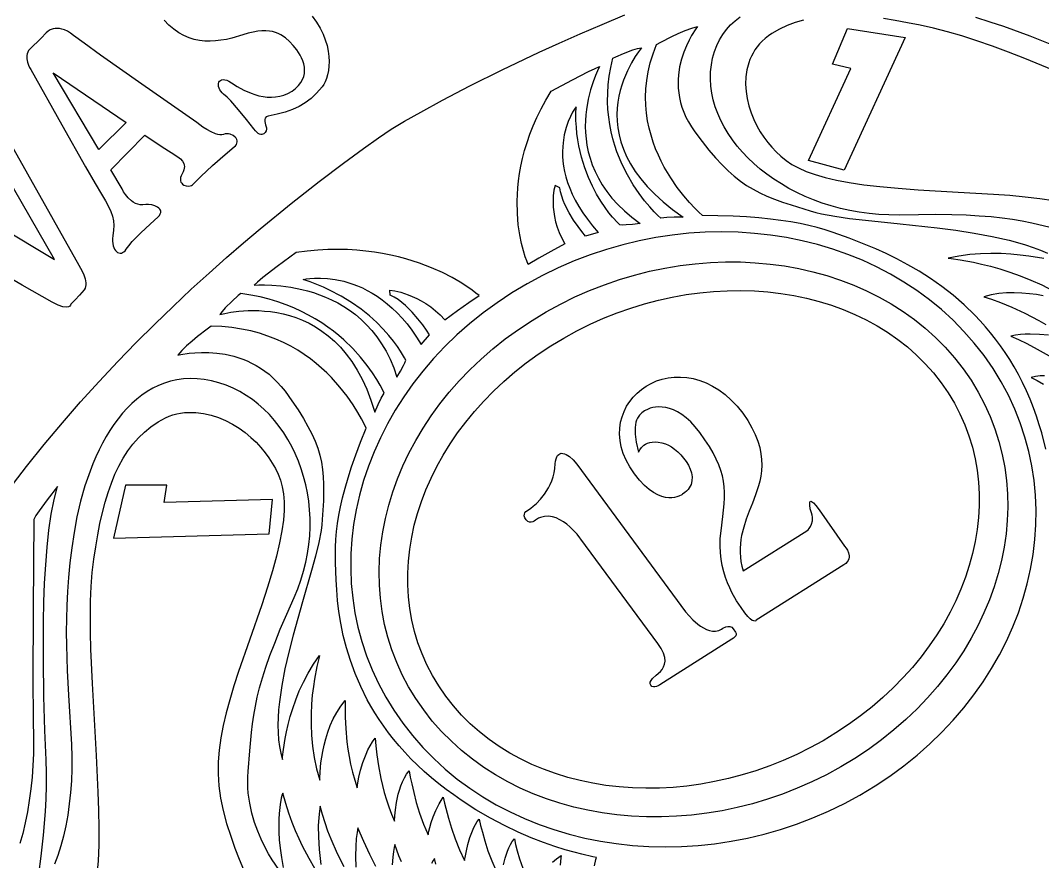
# Model space of a CAD drawing. Extents: x 0 to 500, y 0 to 300.
# Drawn here: x 61.8 to 127.7, y 186.4 to 240.6 of the extents above; entities that cross this region are included whole.
import ezdxf

# ---------------------------------------------------------------- set-up
doc = ezdxf.new("R2010")
doc.units = 0
doc.layers.add('Nível Padrão', color=18, linetype='CONTINUOUS')

msp = doc.modelspace()

# ---------------------------------------------------------------- linework, layer by layer
at = {"layer": 'Nível Padrão'}
for points in [[(61.125, 210.403), (62.242, 211.866), (63.384, 213.294), (64.548, 214.685), (65.727, 216.039), (66.917, 217.353), (68.113, 218.626), (69.31, 219.858), (70.503, 221.046), (71.687, 222.189), (72.856, 223.286), (74.006, 224.336), (75.132, 225.337), (76.228, 226.288), (77.291, 227.187), (79.292, 228.825), (81.096, 230.241), (82.662, 231.424), (83.95, 232.363), (84.919, 233.047), (85.743, 233.608), (85.743, 233.608), (86.607, 234.115), (87.648, 234.702), (89.061, 235.471), (90.821, 236.391), (92.901, 237.431), (95.278, 238.561), (96.569, 239.15), (97.924, 239.749), (99.34, 240.356), (100.814, 240.966)], [(80.649, 240.898), (80.928, 240.509), (81.16, 240.123), (81.349, 239.74), (81.497, 239.364), (81.608, 238.998), (81.684, 238.642), (81.728, 238.3), (81.743, 237.975), (81.733, 237.667), (81.7, 237.38), (81.646, 237.116), (81.576, 236.877), (81.492, 236.665), (81.397, 236.483), (81.293, 236.334), (80.936, 235.922), (80.576, 235.581), (80.204, 235.298), (79.81, 235.065), (79.383, 234.873), (78.914, 234.711), (78.392, 234.569), (77.806, 234.438), (77.806, 234.438), (77.692, 234.392), (77.624, 234.317), (77.595, 234.221), (77.595, 234.111), (77.647, 233.885), (77.708, 233.701), (77.712, 233.612), (77.683, 233.503), (77.623, 233.394), (77.533, 233.309), (77.476, 233.282), (77.413, 233.268), (77.342, 233.271), (77.264, 233.293), (77.178, 233.338), (77.087, 233.406), (76.988, 233.503), (76.882, 233.629), (76.414, 234.233), (75.907, 234.858), (75.402, 235.425), (75.163, 235.664), (74.939, 235.859), (74.841, 235.949), (74.76, 236.046), (74.696, 236.149), (74.65, 236.253), (74.622, 236.356), (74.61, 236.454), (74.616, 236.547), (74.639, 236.629), (74.68, 236.699), (74.737, 236.754), (74.812, 236.79), (74.904, 236.806), (75.013, 236.797), (75.139, 236.762), (75.283, 236.697), (75.443, 236.599), (75.813, 236.364), (76.24, 236.131), (76.713, 235.924), (76.963, 235.837), (77.22, 235.765), (77.482, 235.711), (77.748, 235.677), (78.018, 235.666), (78.288, 235.682), (78.558, 235.726), (78.826, 235.802), (79.091, 235.913), (79.351, 236.062), (79.586, 236.235), (79.775, 236.418), (79.924, 236.608), (80.033, 236.803), (80.107, 237.003), (80.148, 237.206), (80.16, 237.409), (80.145, 237.612), (80.107, 237.812), (80.048, 238.008), (79.971, 238.198), (79.88, 238.382), (79.666, 238.719), (79.43, 239.008), (79.186, 239.262), (78.924, 239.494), (78.629, 239.691), (78.466, 239.773), (78.289, 239.84), (78.097, 239.893), (77.889, 239.928), (77.662, 239.944), (77.414, 239.94), (77.145, 239.914), (76.852, 239.864), (76.534, 239.789), (76.188, 239.686), (75.473, 239.478), (75.119, 239.396), (74.768, 239.333), (74.419, 239.291), (74.073, 239.273), (73.73, 239.282), (73.39, 239.32), (73.053, 239.39), (72.719, 239.495), (72.388, 239.636), (72.061, 239.818), (71.738, 240.042), (71.418, 240.312), (71.102, 240.629)], [(128.217, 227.274), (127.031, 227.557), (126.426, 227.677), (125.797, 227.783), (125.133, 227.874), (124.42, 227.95), (123.648, 228.011), (122.805, 228.056), (121.878, 228.085), (120.855, 228.099), (119.726, 228.095), (118.477, 228.075), (117.824, 228.076), (117.18, 228.106), (116.544, 228.164), (115.918, 228.249), (115.303, 228.36), (114.7, 228.497), (114.11, 228.658), (113.533, 228.842), (112.971, 229.049), (112.425, 229.277), (111.896, 229.525), (111.385, 229.793), (110.892, 230.08), (110.418, 230.383), (109.966, 230.704), (109.535, 231.04), (109.127, 231.391), (108.742, 231.755), (108.382, 232.132), (108.047, 232.521), (107.739, 232.92), (107.458, 233.33), (107.206, 233.748), (106.983, 234.174), (106.791, 234.607), (106.63, 235.046), (106.502, 235.489), (106.407, 235.937), (106.346, 236.388), (106.321, 236.841), (106.332, 237.295), (106.38, 237.749), (106.464, 238.19), (106.582, 238.606), (106.731, 238.997), (106.911, 239.364), (107.121, 239.707), (107.359, 240.027), (107.624, 240.325), (107.915, 240.6), (108.231, 240.854)], [(112.323, 240.643), (111.785, 240.482), (111.267, 240.284), (110.768, 240.047), (110.288, 239.77), (110.062, 239.616), (109.854, 239.453), (109.663, 239.281), (109.49, 239.1), (109.334, 238.913), (109.193, 238.718), (109.069, 238.516), (108.96, 238.309), (108.867, 238.096), (108.787, 237.879), (108.67, 237.433), (108.605, 236.975), (108.589, 236.509), (108.618, 236.041), (108.689, 235.576), (108.797, 235.117), (108.938, 234.669), (109.111, 234.238), (109.309, 233.827), (109.531, 233.443), (109.772, 233.088), (110.022, 232.758), (110.281, 232.443), (110.557, 232.144), (110.859, 231.861), (111.196, 231.593), (111.576, 231.341), (112.009, 231.105), (112.503, 230.885), (113.067, 230.681), (113.71, 230.493), (114.441, 230.321), (115.268, 230.165), (116.201, 230.025), (117.248, 229.902), (118.417, 229.795), (119.719, 229.704), (122.295, 229.557), (124.575, 229.422), (125.619, 229.345), (126.607, 229.255), (127.545, 229.148), (128.438, 229.017)], [(128.782, 237.27), (126.591, 238.16), (125.529, 238.572), (124.496, 238.955), (123.493, 239.305), (122.524, 239.618), (121.593, 239.888), (120.702, 240.112), (119.848, 240.301), (119.026, 240.467), (118.234, 240.611), (117.472, 240.73)], [(123.415, 240.817), (124.326, 240.531), (125.209, 240.236), (126.906, 239.62), (128.531, 238.98)], [(127.95, 212.982), (127.68, 214.027), (127.52, 214.562), (127.34, 215.104), (127.142, 215.652), (126.923, 216.206), (126.687, 216.753), (126.438, 217.281), (126.176, 217.79), (125.902, 218.282), (125.618, 218.756), (125.323, 219.213), (125.018, 219.653), (124.705, 220.076), (124.383, 220.482), (124.053, 220.873), (123.717, 221.249), (123.375, 221.609), (122.675, 222.285), (121.959, 222.904), (121.233, 223.47), (120.502, 223.984), (119.772, 224.45), (119.048, 224.871), (118.337, 225.25), (117.644, 225.588), (116.974, 225.89), (116.334, 226.158), (115.259, 226.581), (114.235, 226.949), (113.723, 227.113), (113.202, 227.263), (112.663, 227.399), (112.1, 227.523), (111.504, 227.633), (110.87, 227.731), (110.188, 227.816), (109.451, 227.888), (108.653, 227.948), (107.786, 227.995), (105.813, 228.054), (105.813, 228.054), (105.578, 228.265), (105.315, 228.522), (104.981, 228.876), (104.597, 229.321), (104.183, 229.853), (103.759, 230.468), (103.346, 231.162), (103.15, 231.538), (102.964, 231.931), (102.791, 232.343), (102.632, 232.771), (102.492, 233.216), (102.372, 233.677), (102.275, 234.154), (102.203, 234.645), (102.159, 235.152), (102.146, 235.672), (102.166, 236.205), (102.221, 236.752), (102.314, 237.311), (102.447, 237.882), (102.624, 238.464), (102.846, 239.057), (103.129, 239.213), (103.823, 239.57), (104.25, 239.772), (104.69, 239.963), (105.116, 240.121), (105.496, 240.227), (105.384, 240.077), (105.112, 239.65), (104.944, 239.345), (104.771, 238.986), (104.605, 238.576), (104.456, 238.121), (104.338, 237.626), (104.261, 237.095), (104.242, 236.818), (104.237, 236.533), (104.249, 236.242), (104.278, 235.945), (104.327, 235.643), (104.396, 235.336), (104.487, 235.024), (104.602, 234.709), (104.741, 234.391), (104.907, 234.071), (105.101, 233.749), (105.325, 233.426), (105.788, 232.811), (106.228, 232.259), (106.65, 231.765), (107.058, 231.323), (107.458, 230.93), (107.854, 230.579), (108.252, 230.266), (108.657, 229.986), (109.074, 229.734), (109.509, 229.505), (109.965, 229.294), (110.449, 229.096), (110.964, 228.907), (111.518, 228.721), (112.757, 228.339), (113.107, 228.243), (113.489, 228.155), (114.336, 227.998), (115.282, 227.86), (116.311, 227.736), (118.552, 227.502), (120.931, 227.244), (122.132, 227.089), (123.319, 226.909), (124.475, 226.697), (125.585, 226.446), (126.117, 226.304), (126.632, 226.149), (127.127, 225.982), (127.601, 225.801), (128.05, 225.606)], [(60.635, 233.675), (65.604, 224.838), (65.713, 224.657), (65.816, 224.462), (65.923, 224.224), (66.012, 223.964), (66.061, 223.703), (66.064, 223.578), (66.049, 223.461), (66.013, 223.354), (65.954, 223.259), (65.658, 222.916), (65.383, 222.617), (65.1, 222.325), (65.079, 222.256), (65.033, 222.198), (64.945, 222.15), (64.8, 222.133), (64.585, 222.166), (64.285, 222.268), (63.888, 222.459), (61.966, 223.551), (58.912, 225.324)], [(56.692, 229.608), (64.049, 225.205), (59.806, 232.533)], [(127.82, 225.265), (126.842, 225.428), (126.284, 225.497), (125.689, 225.551), (125.06, 225.585), (124.406, 225.595), (123.731, 225.576), (123.041, 225.522), (122.342, 225.43), (121.639, 225.295), (121.843, 225.272), (122.411, 225.19), (123.275, 225.03), (123.798, 224.914), (124.37, 224.772), (124.983, 224.599), (125.628, 224.395), (126.297, 224.156), (126.982, 223.88), (127.675, 223.565), (128.367, 223.208)], [(127.775, 222.868), (127.338, 222.941), (126.878, 223), (126.399, 223.041), (125.909, 223.06), (125.411, 223.051), (124.914, 223.009), (124.421, 222.932), (123.94, 222.812), (124.449, 222.643), (125.02, 222.431), (125.746, 222.134), (126.583, 221.751), (127.488, 221.283), (127.952, 221.017)], [(98.847, 186.128), (98.941, 186.529), (98.981, 186.669), (98.732, 186.715), (98.032, 186.872), (97.535, 187.001), (96.953, 187.169), (96.293, 187.38), (95.564, 187.637), (94.776, 187.944), (93.938, 188.305), (93.057, 188.724), (92.144, 189.203), (91.207, 189.748), (90.255, 190.361), (89.776, 190.695), (89.297, 191.047), (88.818, 191.418), (88.341, 191.808), (87.877, 192.211), (87.437, 192.619), (87.02, 193.03), (86.625, 193.445), (86.252, 193.863), (85.901, 194.284), (85.57, 194.707), (85.259, 195.132), (84.967, 195.558), (84.694, 195.984), (84.439, 196.411), (84.202, 196.837), (83.777, 197.688), (83.416, 198.531), (83.112, 199.364), (82.861, 200.182), (82.658, 200.982), (82.498, 201.759), (82.377, 202.51), (82.289, 203.232), (82.23, 203.919), (82.194, 204.569), (82.16, 205.651), (82.163, 206.668), (82.185, 207.169), (82.224, 207.674), (82.283, 208.189), (82.364, 208.719), (82.47, 209.273), (82.603, 209.857), (82.767, 210.476), (82.962, 211.137), (83.193, 211.848), (83.461, 212.613), (83.769, 213.441), (84.121, 214.337), (84.121, 214.337), (83.994, 214.616), (83.831, 214.937), (83.598, 215.354), (83.291, 215.847), (82.906, 216.398), (82.442, 216.988), (81.895, 217.597), (81.589, 217.903), (81.261, 218.207), (80.911, 218.507), (80.538, 218.799), (80.141, 219.082), (79.721, 219.354), (79.278, 219.611), (78.81, 219.852), (78.317, 220.075), (77.799, 220.276), (77.255, 220.453), (76.686, 220.605), (76.09, 220.728), (75.467, 220.821), (74.818, 220.881), (74.14, 220.905), (73.881, 220.717), (73.269, 220.249), (72.91, 219.954), (72.558, 219.644), (72.244, 219.335), (71.999, 219.045), (72.191, 219.086), (72.719, 219.166), (73.086, 219.2), (73.511, 219.218), (73.983, 219.213), (74.494, 219.175), (75.035, 219.097), (75.597, 218.97), (76.171, 218.786), (76.459, 218.669), (76.747, 218.536), (77.033, 218.384), (77.317, 218.212), (77.597, 218.02), (77.872, 217.807), (78.14, 217.57), (78.402, 217.31), (78.655, 217.026), (78.899, 216.715), (79.347, 216.091), (79.742, 215.511), (80.085, 214.967), (80.381, 214.454), (80.631, 213.966), (80.839, 213.496), (81.009, 213.038), (81.143, 212.587), (81.244, 212.135), (81.316, 211.677), (81.362, 211.207), (81.384, 210.717), (81.387, 210.203), (81.372, 209.658), (81.305, 208.45), (81.273, 208.113), (81.223, 207.751), (81.072, 206.963), (80.866, 206.097), (80.616, 205.164), (80.034, 203.145), (79.427, 200.999), (79.145, 199.907), (78.894, 198.817), (78.686, 197.742), (78.534, 196.693), (78.483, 196.182), (78.451, 195.682), (78.438, 195.194), (78.448, 194.719), (78.48, 194.26), (78.538, 193.818), (78.621, 193.393), (78.733, 192.988), (78.745, 193.156), (78.796, 193.623), (78.907, 194.335), (78.991, 194.766), (79.1, 195.238), (79.234, 195.744), (79.396, 196.278), (79.591, 196.832), (79.819, 197.4), (80.084, 197.976), (80.389, 198.552), (80.737, 199.121), (81.129, 199.678), (81.077, 199.493), (80.953, 198.974), (80.799, 198.17), (80.725, 197.677), (80.66, 197.131), (80.61, 196.54), (80.58, 195.909), (80.576, 195.244), (80.604, 194.553), (80.669, 193.84), (80.776, 193.114), (80.931, 192.378), (81.139, 191.641), (81.141, 191.784), (81.16, 192.178), (81.217, 192.768), (81.333, 193.5), (81.419, 193.904), (81.527, 194.323), (81.66, 194.75), (81.82, 195.18), (82.011, 195.606), (82.233, 196.02), (82.491, 196.417), (82.786, 196.789), (82.771, 196.288), (82.776, 195.717), (82.81, 194.983), (82.89, 194.122), (82.952, 193.655), (83.031, 193.171), (83.129, 192.673), (83.249, 192.167), (83.391, 191.657), (83.559, 191.147), (83.602, 191.474), (83.667, 191.835), (83.77, 192.285), (83.919, 192.794), (84.12, 193.329), (84.243, 193.596), (84.382, 193.858), (84.538, 194.111), (84.712, 194.35), (84.752, 193.853), (84.817, 193.293), (84.924, 192.579), (85.082, 191.753), (85.3, 190.854), (85.434, 190.391), (85.587, 189.925), (85.759, 189.461), (85.952, 189.004), (85.972, 189.359), (86.012, 189.745), (86.084, 190.22), (86.2, 190.746), (86.277, 191.016), (86.368, 191.284), (86.475, 191.547), (86.599, 191.798), (86.741, 192.034), (86.903, 192.249), (86.973, 191.853), (87.064, 191.411), (87.194, 190.851), (87.364, 190.209), (87.577, 189.519), (87.833, 188.816), (87.978, 188.471), (88.135, 188.135), (88.173, 188.353), (88.23, 188.601), (88.318, 188.918), (88.444, 189.288), (88.612, 189.694), (88.829, 190.119), (89.1, 190.545), (89.186, 190.166), (89.443, 189.194), (89.636, 188.563), (89.873, 187.878), (90.154, 187.168), (90.478, 186.467), (90.525, 186.774), (90.589, 187.106), (90.683, 187.51), (90.81, 187.951), (90.974, 188.394), (91.069, 188.604), (91.175, 188.802), (91.292, 188.983), (91.419, 189.143), (91.509, 188.736), (91.621, 188.289), (91.778, 187.732), (91.981, 187.106), (92.228, 186.451), (92.52, 185.807)], [(128.108, 220.323), (127.543, 220.38), (126.932, 220.401), (126.619, 220.392), (126.305, 220.368), (125.994, 220.325), (125.69, 220.263), (126.175, 220.047), (126.714, 219.786), (127.393, 219.434), (128.166, 218.997)], [(78.503, 185.884), (78.078, 186.515), (77.842, 186.909), (77.602, 187.352), (77.365, 187.838), (77.14, 188.366), (76.936, 188.932), (76.761, 189.532), (76.624, 190.163), (76.533, 190.822), (76.507, 191.161), (76.496, 191.505), (76.501, 191.855), (76.523, 192.209), (76.632, 193.538), (76.742, 194.724), (76.809, 195.29), (76.89, 195.85), (76.99, 196.416), (77.112, 196.997), (77.263, 197.604), (77.446, 198.246), (77.666, 198.934), (77.928, 199.678), (78.237, 200.489), (78.596, 201.376), (79.011, 202.349), (79.486, 203.419), (79.723, 203.982), (79.928, 204.549), (80.101, 205.119), (80.243, 205.69), (80.356, 206.261), (80.438, 206.831), (80.491, 207.399), (80.516, 207.964), (80.513, 208.523), (80.483, 209.078), (80.426, 209.625), (80.343, 210.164), (80.234, 210.693), (80.101, 211.212), (79.944, 211.719), (79.763, 212.214), (79.559, 212.694), (79.333, 213.158), (79.085, 213.606), (78.816, 214.037), (78.527, 214.448), (78.218, 214.839), (77.889, 215.209), (77.542, 215.557), (77.177, 215.88), (76.794, 216.179), (76.395, 216.451), (75.98, 216.696), (75.548, 216.913), (75.103, 217.1), (74.642, 217.256), (74.168, 217.38), (73.694, 217.468), (73.233, 217.518), (72.786, 217.531), (72.351, 217.509), (71.929, 217.454), (71.521, 217.365), (71.125, 217.245), (70.742, 217.094), (70.372, 216.914), (70.015, 216.706), (69.671, 216.472), (69.339, 216.212), (69.02, 215.929), (68.714, 215.622), (68.42, 215.294), (68.139, 214.945), (67.87, 214.577), (67.614, 214.191), (67.37, 213.789), (67.138, 213.371), (66.919, 212.939), (66.712, 212.495), (66.517, 212.038), (66.334, 211.571), (66.005, 210.611), (65.723, 209.625), (65.489, 208.621), (65.302, 207.611), (65.155, 206.616), (65.036, 205.651), (64.945, 204.714), (64.878, 203.801), (64.833, 202.911), (64.808, 202.041), (64.801, 201.189), (64.809, 200.353), (64.86, 198.718), (64.944, 197.118), (65.132, 193.949), (65.158, 193.156), (65.157, 192.375), (65.128, 191.606), (65.074, 190.853), (64.994, 190.118), (64.89, 189.403), (64.763, 188.712), (64.614, 188.046), (64.443, 187.408), (64.253, 186.801), (64.043, 186.227)], [(127.866, 217.72), (127.568, 217.705), (127.279, 217.668), (127.004, 217.607), (127.376, 217.402), (127.788, 217.162)], [(66.784, 185.544), (66.867, 186.453), (66.913, 187.455), (66.921, 188.556), (66.898, 189.714), (66.86, 190.884), (66.749, 193.238), (66.488, 197.878), (66.392, 200.093), (66.365, 201.159), (66.356, 202.19), (66.369, 203.183), (66.408, 204.132), (66.475, 205.035), (66.575, 205.885), (66.696, 206.69), (66.828, 207.46), (66.972, 208.195), (67.13, 208.896), (67.304, 209.563), (67.495, 210.197), (67.705, 210.797), (67.935, 211.364), (68.187, 211.898), (68.463, 212.399), (68.765, 212.869), (69.093, 213.306), (69.451, 213.712), (69.839, 214.087), (70.259, 214.431), (70.713, 214.744), (70.95, 214.883), (71.19, 215.004), (71.432, 215.105), (71.676, 215.189), (71.922, 215.255), (72.169, 215.305), (72.417, 215.339), (72.665, 215.357), (73.16, 215.35), (73.652, 215.289), (74.136, 215.178), (74.609, 215.022), (75.069, 214.826), (75.512, 214.596), (75.934, 214.336), (76.332, 214.05), (76.703, 213.745), (77.043, 213.424), (77.349, 213.092), (77.618, 212.755), (77.859, 212.419), (78.081, 212.081), (78.281, 211.734), (78.456, 211.37), (78.602, 210.982), (78.717, 210.562), (78.796, 210.103), (78.837, 209.597), (78.837, 209.035), (78.792, 208.412), (78.698, 207.719), (78.554, 206.949), (78.354, 206.093), (78.097, 205.145), (77.779, 204.097), (77.396, 202.941), (76.605, 200.665), (75.91, 198.648), (75.607, 197.72), (75.337, 196.835), (75.104, 195.987), (74.91, 195.168), (74.758, 194.373), (74.652, 193.594), (74.594, 192.823), (74.588, 192.054), (74.636, 191.28), (74.741, 190.494), (74.907, 189.689), (75.137, 188.858), (75.401, 188.037), (75.668, 187.267), (75.939, 186.549), (76.214, 185.882)], [(63.027, 185.599), (63.186, 186.75), (63.337, 188.114), (63.456, 189.64), (63.495, 190.447), (63.517, 191.276), (63.518, 192.119), (63.496, 192.971), (63.424, 194.86), (63.36, 197.044), (63.322, 199.42), (63.331, 201.886), (63.359, 203.12), (63.406, 204.339), (63.475, 205.528), (63.567, 206.675), (63.686, 207.767), (63.833, 208.791), (64.012, 209.735), (64.225, 210.585), (63.56, 209.722), (63.052, 209.013), (62.848, 208.698), (62.714, 208.449), (62.666, 202.724), (62.649, 197.968), (62.655, 195.817), (62.677, 194.083), (62.677, 193.346), (62.65, 192.595), (62.596, 191.839), (62.518, 191.083), (62.416, 190.335), (62.293, 189.602), (62.15, 188.89), (61.989, 188.207), (61.812, 187.56)], [(80.825, 185.954), (80.448, 186.592), (80.024, 187.401), (79.804, 187.869), (79.582, 188.377), (79.363, 188.926), (79.15, 189.514), (78.946, 190.142), (78.754, 190.808), (78.726, 190.729), (78.66, 190.487), (78.581, 190.078), (78.516, 189.497), (78.497, 189.14), (78.491, 188.739), (78.502, 188.291), (78.533, 187.797), (78.588, 187.257), (78.669, 186.669), (78.779, 186.032)], [(82.715, 186.058), (82.29, 186.903), (81.866, 187.857), (81.667, 188.365), (81.481, 188.89), (81.314, 189.427), (81.169, 189.973), (81.116, 189.647), (81.075, 189.249), (81.047, 188.7), (81.049, 188.007), (81.098, 187.175), (81.211, 186.21)], [(84.753, 186.082), (84.364, 186.862), (83.974, 187.705), (83.603, 188.587), (83.544, 188.269), (83.496, 187.891), (83.457, 187.384), (83.444, 186.762), (83.475, 186.039)], [(92.992, 186.201), (93.096, 186.63), (93.241, 187.072), (93.331, 187.288), (93.434, 187.497), (93.551, 187.693), (93.682, 187.874), (93.758, 187.501), (93.861, 187.088), (94.014, 186.573), (94.223, 185.989)], [(86.405, 186.381), (86.24, 186.763), (86.098, 187.139), (85.985, 187.506), (85.933, 187.308), (85.886, 187.052), (85.841, 186.684), (85.811, 186.199)], [(88.618, 186.246), (88.543, 186.593), (88.513, 186.565), (88.439, 186.465), (88.345, 186.269)], [(96.133, 186.355), (96.394, 186.58), (96.699, 186.801), (96.676, 186.638), (96.63, 186.168)]]:
    msp.add_lwpolyline(points, dxfattribs=at)
for points in [[(74.939, 233.272), (74.824, 233.248), (74.698, 233.248), (74.564, 233.269), (74.425, 233.308), (74.139, 233.427), (73.86, 233.581), (73.609, 233.744), (73.405, 233.891), (73.217, 234.039), (69.674, 236.501), (66.996, 238.386), (65.943, 239.144), (65.274, 239.646), (65.066, 239.798), (64.87, 239.915), (64.687, 240), (64.517, 240.058), (64.36, 240.091), (64.215, 240.103), (64.084, 240.097), (63.965, 240.077), (63.769, 240.009), (63.628, 239.926), (63.513, 239.826), (63.171, 239.476), (62.454, 238.763), (62.373, 238.668), (62.314, 238.568), (62.275, 238.462), (62.254, 238.354), (62.255, 238.136), (62.3, 237.927), (62.367, 237.741), (62.439, 237.59), (62.519, 237.454), (64.509, 233.889), (66.037, 231.184), (66.655, 230.111), (67.069, 229.42), (67.325, 228.999), (67.527, 228.632), (67.678, 228.304), (67.782, 228.001), (67.843, 227.707), (67.864, 227.408), (67.85, 227.089), (67.804, 226.735), (67.784, 226.554), (67.78, 226.387), (67.793, 226.235), (67.819, 226.098), (67.859, 225.977), (67.909, 225.872), (67.969, 225.785), (68.037, 225.715), (68.11, 225.664), (68.188, 225.631), (68.269, 225.618), (68.351, 225.626), (68.432, 225.654), (68.512, 225.703), (68.587, 225.775), (68.657, 225.869), (68.825, 226.099), (69.051, 226.359), (69.611, 226.929), (70.209, 227.491), (70.716, 227.958), (70.804, 228.054), (70.86, 228.145), (70.887, 228.231), (70.888, 228.313), (70.866, 228.389), (70.823, 228.459), (70.764, 228.522), (70.689, 228.579), (70.509, 228.671), (70.305, 228.732), (70.101, 228.759), (69.92, 228.748), (69.735, 228.728), (69.563, 228.736), (69.403, 228.77), (69.255, 228.825), (69.118, 228.897), (68.994, 228.983), (68.781, 229.181), (68.616, 229.388), (68.498, 229.573), (68.404, 229.758), (67.679, 230.981), (69.869, 233.219), (70.98, 232.474), (71.566, 232.095), (71.987, 231.835), (72.161, 231.699), (72.298, 231.552), (72.386, 231.388), (72.409, 231.298), (72.417, 231.201), (72.408, 231.098), (72.38, 230.987), (72.333, 230.867), (72.266, 230.738), (72.202, 230.609), (72.166, 230.49), (72.154, 230.382), (72.164, 230.284), (72.194, 230.198), (72.239, 230.123), (72.299, 230.06), (72.369, 230.009), (72.533, 229.945), (72.708, 229.934), (72.793, 229.949), (72.873, 229.978), (72.945, 230.022), (73.007, 230.081), (73.465, 230.549), (74.226, 231.26), (75.031, 231.978), (75.62, 232.465), (75.705, 232.54), (75.766, 232.619), (75.802, 232.701), (75.817, 232.783), (75.812, 232.865), (75.789, 232.944), (75.749, 233.019), (75.695, 233.089), (75.549, 233.207), (75.365, 233.284), (75.263, 233.305), (75.157, 233.31), (75.048, 233.3), (74.939, 233.272)], [(118.87, 239.517), (114.94, 230.957), (112.638, 231.582), (115.368, 237.527), (114.187, 237.792), (115.15, 240.089), (118.87, 239.517)], [(104.568, 227.942), (103.986, 227.932), (103.506, 227.911), (103.121, 227.87), (102.923, 228.054), (102.698, 228.281), (102.412, 228.594), (102.08, 228.99), (101.718, 229.468), (101.343, 230.025), (100.971, 230.658), (100.617, 231.365), (100.453, 231.746), (100.299, 232.144), (100.158, 232.559), (100.032, 232.991), (99.922, 233.44), (99.831, 233.905), (99.762, 234.386), (99.715, 234.883), (99.693, 235.395), (99.698, 235.922), (99.731, 236.464), (99.796, 237.02), (99.894, 237.59), (100.026, 238.174), (100.228, 238.27), (100.718, 238.485), (101.329, 238.713), (101.625, 238.798), (101.888, 238.845), (101.689, 238.591), (101.479, 238.287), (101.23, 237.876), (100.967, 237.368), (100.716, 236.773), (100.604, 236.444), (100.504, 236.097), (100.42, 235.733), (100.355, 235.352), (100.313, 234.956), (100.297, 234.546), (100.309, 234.122), (100.354, 233.687), (100.433, 233.241), (100.552, 232.785), (100.712, 232.321), (100.917, 231.849), (101.171, 231.371), (101.476, 230.887), (101.836, 230.4), (102.253, 229.91), (102.732, 229.418), (103.275, 228.925), (103.886, 228.432), (104.568, 227.942)], [(66.897, 232.297), (63.961, 237.241), (68.663, 234.035), (66.897, 232.297)], [(96.935, 226.208), (96.038, 225.725), (95.261, 225.292), (94.571, 224.882), (94.478, 225.111), (94.38, 225.388), (94.265, 225.766), (94.145, 226.239), (94.032, 226.801), (93.939, 227.446), (93.878, 228.17), (93.863, 228.965), (93.876, 229.388), (93.904, 229.826), (93.951, 230.28), (94.016, 230.748), (94.102, 231.23), (94.21, 231.724), (94.342, 232.231), (94.499, 232.749), (94.683, 233.278), (94.895, 233.818), (95.137, 234.366), (95.411, 234.923), (95.718, 235.487), (96.059, 236.059), (97.423, 236.788), (98.471, 237.323), (98.895, 237.524), (99.179, 237.639), (99.048, 237.376), (98.913, 237.065), (98.755, 236.649), (98.592, 236.139), (98.444, 235.546), (98.329, 234.881), (98.289, 234.526), (98.264, 234.157), (98.257, 233.775), (98.269, 233.383), (98.303, 232.981), (98.362, 232.571), (98.447, 232.155), (98.56, 231.733), (98.705, 231.307), (98.883, 230.879), (99.097, 230.449), (99.349, 230.021), (99.641, 229.593), (99.976, 229.169), (100.355, 228.75), (100.782, 228.336), (101.258, 227.929), (101.786, 227.532), (101.308, 227.469), (100.882, 227.435), (100.672, 227.43), (100.483, 227.439), (100.353, 227.567), (100.01, 227.944), (99.783, 228.224), (99.531, 228.563), (99.262, 228.962), (98.988, 229.418), (98.715, 229.932), (98.455, 230.501), (98.216, 231.126), (98.007, 231.805), (97.838, 232.538), (97.771, 232.924), (97.718, 233.323), (97.679, 233.735), (97.656, 234.16), (97.65, 234.598), (97.661, 235.048), (97.553, 234.89), (97.438, 234.698), (97.302, 234.434), (97.158, 234.103), (97.02, 233.708), (96.903, 233.251), (96.821, 232.737), (96.797, 232.46), (96.787, 232.169), (96.792, 231.865), (96.815, 231.549), (96.857, 231.222), (96.92, 230.882), (97.006, 230.532), (97.116, 230.171), (97.253, 229.8), (97.417, 229.419), (97.611, 229.028), (97.836, 228.629), (98.095, 228.221), (98.388, 227.805), (98.719, 227.381), (99.087, 226.95), (98.274, 226.717), (98.037, 227.004), (97.79, 227.328), (97.503, 227.741), (97.209, 228.222), (96.942, 228.746), (96.828, 229.017), (96.734, 229.291), (96.663, 229.564), (96.62, 229.834), (96.304, 229.971), (96.237, 229.666), (96.193, 229.31), (96.177, 228.843), (96.188, 228.573), (96.217, 228.282), (96.266, 227.972), (96.339, 227.644), (96.439, 227.302), (96.569, 226.947), (96.734, 226.582), (96.935, 226.208)], [(116.931, 191.282), (117.879, 191.912), (118.786, 192.575), (119.649, 193.269), (120.468, 193.992), (121.244, 194.743), (121.975, 195.519), (122.662, 196.319), (123.303, 197.142), (123.898, 197.984), (124.447, 198.846), (124.95, 199.725), (125.406, 200.618), (125.814, 201.526), (126.174, 202.445), (126.486, 203.374), (126.749, 204.311), (126.963, 205.255), (127.127, 206.204), (127.241, 207.156), (127.304, 208.109), (127.316, 209.062), (127.277, 210.012), (127.186, 210.959), (127.043, 211.9), (126.847, 212.833), (126.597, 213.758), (126.294, 214.671), (125.937, 215.572), (125.526, 216.458), (125.059, 217.329), (124.537, 218.181), (123.959, 219.014), (123.332, 219.816), (122.665, 220.577), (121.96, 221.297), (121.219, 221.975), (120.444, 222.611), (119.636, 223.206), (118.797, 223.757), (117.93, 224.267), (117.037, 224.733), (116.118, 225.157), (115.177, 225.537), (114.215, 225.873), (113.234, 226.166), (112.235, 226.414), (111.222, 226.618), (110.195, 226.778), (109.157, 226.892), (108.109, 226.962), (107.054, 226.986), (105.993, 226.964), (104.928, 226.897), (103.862, 226.783), (102.796, 226.623), (101.732, 226.417), (100.671, 226.163), (99.617, 225.862), (98.57, 225.514), (97.533, 225.119), (96.508, 224.675), (95.496, 224.183), (94.499, 223.643), (93.52, 223.054), (92.571, 222.424), (91.665, 221.761), (90.802, 221.067), (89.982, 220.344), (89.207, 219.593), (88.475, 218.817), (87.789, 218.017), (87.148, 217.194), (86.552, 216.352), (86.003, 215.49), (85.5, 214.611), (85.045, 213.717), (84.637, 212.81), (84.276, 211.891), (83.965, 210.962), (83.702, 210.024), (83.488, 209.08), (83.324, 208.132), (83.21, 207.18), (83.146, 206.227), (83.134, 205.274), (83.173, 204.324), (83.264, 203.377), (83.408, 202.436), (83.604, 201.503), (83.853, 200.578), (84.156, 199.665), (84.513, 198.764), (84.925, 197.877), (85.392, 197.007), (85.914, 196.155), (86.492, 195.322), (87.118, 194.52), (87.785, 193.759), (88.49, 193.039), (89.231, 192.361), (90.007, 191.724), (90.815, 191.13), (91.653, 190.578), (92.52, 190.069), (93.414, 189.603), (94.332, 189.179), (95.273, 188.799), (96.236, 188.463), (97.217, 188.17), (98.215, 187.922), (99.229, 187.718), (100.256, 187.558), (101.294, 187.444), (102.341, 187.374), (103.397, 187.35), (104.457, 187.372), (105.522, 187.439), (106.588, 187.553), (107.655, 187.713), (108.719, 187.919), (109.779, 188.173), (110.834, 188.474), (111.88, 188.822), (112.917, 189.217), (113.943, 189.661), (114.955, 190.153), (115.951, 190.693), (116.931, 191.282)], [(89.21, 221.323), (90.023, 221.921), (90.741, 222.434), (91.405, 222.879), (91.209, 223.043), (90.966, 223.229), (90.628, 223.466), (90.196, 223.742), (89.672, 224.044), (89.057, 224.36), (88.352, 224.675), (87.558, 224.978), (86.677, 225.256), (86.204, 225.382), (85.71, 225.496), (85.194, 225.597), (84.658, 225.684), (84.1, 225.755), (83.522, 225.808), (82.923, 225.842), (82.304, 225.856), (81.665, 225.846), (81.005, 225.813), (80.326, 225.754), (79.626, 225.668), (78.397, 224.757), (77.477, 224.048), (77.121, 223.755), (76.902, 223.552), (77.214, 223.569), (77.576, 223.573), (78.052, 223.557), (78.624, 223.511), (79.274, 223.423), (79.984, 223.281), (80.356, 223.186), (80.736, 223.072), (81.122, 222.94), (81.512, 222.786), (81.903, 222.61), (82.294, 222.411), (82.682, 222.186), (83.065, 221.934), (83.44, 221.654), (83.806, 221.344), (84.159, 221.003), (84.499, 220.63), (84.822, 220.222), (85.126, 219.779), (85.41, 219.299), (85.67, 218.78), (85.905, 218.221), (86.113, 217.621), (86.35, 218.01), (86.54, 218.366), (86.621, 218.545), (86.68, 218.711), (86.6, 218.87), (86.345, 219.303), (86.147, 219.601), (85.897, 219.942), (85.594, 220.319), (85.236, 220.722), (84.819, 221.144), (84.341, 221.576), (83.8, 222.01), (83.193, 222.438), (82.518, 222.851), (81.773, 223.24), (81.373, 223.424), (80.954, 223.599), (80.517, 223.763), (80.06, 223.917), (80.258, 223.953), (80.493, 223.982), (80.808, 224.004), (81.193, 224.008), (81.64, 223.982), (82.142, 223.917), (82.689, 223.801), (83.273, 223.623), (83.576, 223.508), (83.885, 223.373), (84.199, 223.217), (84.517, 223.039), (84.838, 222.837), (85.161, 222.611), (85.484, 222.358), (85.807, 222.077), (86.129, 221.768), (86.449, 221.428), (86.764, 221.056), (87.076, 220.651), (87.381, 220.212), (87.68, 219.737), (88.211, 220.354), (88.009, 220.663), (87.774, 220.994), (87.462, 221.392), (87.087, 221.821), (86.657, 222.242), (86.426, 222.439), (86.185, 222.62), (85.936, 222.78), (85.681, 222.916), (85.657, 223.239), (85.989, 223.186), (86.362, 223.094), (86.838, 222.938), (87.105, 222.829), (87.388, 222.699), (87.682, 222.543), (87.984, 222.361), (88.292, 222.15), (88.601, 221.908), (88.908, 221.633), (89.21, 221.323)], [(87.838, 196.173), (87.326, 196.913), (86.866, 197.671), (86.457, 198.447), (86.098, 199.239), (85.79, 200.044), (85.531, 200.862), (85.322, 201.691), (85.161, 202.529), (85.049, 203.374), (84.985, 204.226), (84.969, 205.082), (84.999, 205.942), (85.077, 206.802), (85.2, 207.662), (85.369, 208.521), (85.584, 209.375), (85.844, 210.225), (86.148, 211.068), (86.495, 211.903), (86.887, 212.729), (87.322, 213.542), (87.799, 214.343), (88.319, 215.129), (88.88, 215.899), (89.483, 216.651), (90.126, 217.384), (90.81, 218.096), (91.535, 218.786), (92.298, 219.451), (93.101, 220.09), (93.943, 220.703), (94.823, 221.286), (95.729, 221.833), (96.652, 222.336), (97.587, 222.795), (98.534, 223.212), (99.491, 223.585), (100.456, 223.916), (101.427, 224.204), (102.403, 224.45), (103.381, 224.654), (104.361, 224.816), (105.34, 224.936), (106.316, 225.015), (107.288, 225.052), (108.254, 225.048), (109.213, 225.003), (110.162, 224.917), (111.099, 224.791), (112.024, 224.624), (112.933, 224.417), (113.827, 224.17), (114.701, 223.884), (115.556, 223.558), (116.389, 223.192), (117.198, 222.787), (117.982, 222.344), (118.739, 221.861), (119.467, 221.34), (120.165, 220.781), (120.829, 220.183), (121.46, 219.547), (122.055, 218.874), (122.612, 218.163), (123.124, 217.423), (123.584, 216.664), (123.994, 215.889), (124.352, 215.097), (124.661, 214.292), (124.919, 213.474), (125.129, 212.645), (125.289, 211.807), (125.401, 210.962), (125.465, 210.11), (125.482, 209.254), (125.451, 208.394), (125.374, 207.534), (125.25, 206.674), (125.081, 205.815), (124.866, 204.961), (124.607, 204.111), (124.303, 203.268), (123.955, 202.433), (123.563, 201.607), (123.129, 200.794), (122.651, 199.993), (122.132, 199.207), (121.57, 198.437), (120.968, 197.685), (120.324, 196.952), (119.64, 196.24), (118.916, 195.55), (118.152, 194.885), (117.349, 194.246), (116.508, 193.633), (115.628, 193.05), (114.721, 192.504), (113.799, 192.001), (112.864, 191.541), (111.917, 191.124), (110.96, 190.751), (109.995, 190.42), (109.024, 190.132), (108.048, 189.886), (107.069, 189.682), (106.09, 189.52), (105.111, 189.4), (104.134, 189.321), (103.162, 189.284), (102.196, 189.288), (101.238, 189.333), (100.289, 189.419), (99.351, 189.545), (98.427, 189.712), (97.517, 189.919), (96.624, 190.166), (95.749, 190.452), (94.894, 190.778), (94.061, 191.144), (93.252, 191.549), (92.468, 191.992), (91.711, 192.475), (90.983, 192.996), (90.286, 193.555), (89.621, 194.153), (88.99, 194.789), (88.395, 195.462), (87.838, 196.173)], [(84.687, 215.37), (84.909, 215.868), (85.105, 216.274), (85.286, 216.592), (85.173, 216.831), (85.027, 217.107), (84.817, 217.468), (84.539, 217.899), (84.191, 218.385), (83.768, 218.911), (83.267, 219.463), (82.685, 220.026), (82.362, 220.306), (82.018, 220.584), (81.652, 220.857), (81.264, 221.123), (80.853, 221.381), (80.418, 221.629), (79.96, 221.864), (79.478, 222.086), (78.971, 222.291), (78.439, 222.479), (77.882, 222.647), (77.299, 222.794), (76.69, 222.918), (76.055, 223.016), (75.885, 222.877), (75.49, 222.532), (75.039, 222.089), (74.846, 221.864), (74.702, 221.654), (75.03, 221.733), (75.413, 221.804), (75.916, 221.869), (76.523, 221.911), (77.213, 221.91), (77.584, 221.888), (77.969, 221.848), (78.366, 221.787), (78.772, 221.704), (79.186, 221.596), (79.604, 221.461), (80.026, 221.296), (80.447, 221.099), (80.866, 220.868), (81.281, 220.599), (81.69, 220.292), (82.089, 219.943), (82.478, 219.55), (82.852, 219.111), (83.211, 218.623), (83.552, 218.084), (83.872, 217.491), (84.17, 216.843), (84.442, 216.137), (84.687, 215.37)], [(89.257, 197.071), (88.806, 197.725), (88.402, 198.396), (88.044, 199.084), (87.733, 199.787), (87.467, 200.502), (87.247, 201.23), (87.071, 201.968), (86.94, 202.716), (86.854, 203.47), (86.81, 204.231), (86.811, 204.997), (86.853, 205.766), (86.939, 206.537), (87.066, 207.308), (87.234, 208.079), (87.444, 208.847), (87.695, 209.611), (87.985, 210.369), (88.315, 211.122), (88.685, 211.866), (89.094, 212.6), (89.541, 213.324), (90.026, 214.035), (90.549, 214.732), (91.109, 215.414), (91.706, 216.079), (92.339, 216.726), (93.008, 217.354), (93.713, 217.961), (94.452, 218.545), (95.227, 219.105), (96.035, 219.64), (96.868, 220.143), (97.713, 220.607), (98.57, 221.032), (99.436, 221.419), (100.311, 221.767), (101.192, 222.078), (102.078, 222.35), (102.968, 222.585), (103.859, 222.782), (104.751, 222.942), (105.641, 223.064), (106.528, 223.149), (107.411, 223.197), (108.288, 223.208), (109.156, 223.182), (110.016, 223.12), (110.864, 223.021), (111.7, 222.886), (112.522, 222.714), (113.328, 222.507), (114.116, 222.264), (114.886, 221.985), (115.635, 221.67), (116.362, 221.321), (117.066, 220.936), (117.744, 220.515), (118.395, 220.06), (119.018, 219.57), (119.611, 219.046), (120.172, 218.486), (120.7, 217.893), (121.193, 217.265), (121.644, 216.611), (122.049, 215.94), (122.406, 215.252), (122.718, 214.549), (122.983, 213.834), (123.204, 213.106), (123.379, 212.368), (123.51, 211.62), (123.597, 210.866), (123.64, 210.105), (123.64, 209.339), (123.597, 208.57), (123.512, 207.799), (123.385, 207.028), (123.216, 206.257), (123.006, 205.489), (122.756, 204.725), (122.465, 203.966), (122.135, 203.214), (121.765, 202.47), (121.357, 201.736), (120.91, 201.012), (120.424, 200.301), (119.901, 199.604), (119.341, 198.922), (118.745, 198.257), (118.111, 197.61), (117.442, 196.982), (116.738, 196.375), (115.998, 195.791), (115.224, 195.231), (114.415, 194.696), (113.583, 194.193), (112.738, 193.729), (111.881, 193.304), (111.014, 192.917), (110.14, 192.568), (109.258, 192.258), (108.372, 191.985), (107.483, 191.751), (106.591, 191.554), (105.7, 191.394), (104.809, 191.272), (103.922, 191.187), (103.039, 191.139), (102.163, 191.128), (101.294, 191.154), (100.435, 191.216), (99.586, 191.315), (98.751, 191.45), (97.929, 191.622), (97.123, 191.829), (96.334, 192.072), (95.564, 192.351), (94.815, 192.665), (94.088, 193.015), (93.384, 193.4), (92.706, 193.821), (92.055, 194.276), (91.432, 194.766), (90.839, 195.29), (90.278, 195.849), (89.75, 196.443), (89.257, 197.071)], [(108.437, 205.135), (112.528, 207.722), (112.611, 207.789), (112.69, 207.875), (112.774, 207.997), (112.847, 208.157), (112.892, 208.355), (112.894, 208.593), (112.873, 208.728), (112.836, 208.873), (112.761, 209.148), (112.722, 209.368), (112.72, 209.525), (112.734, 209.577), (112.758, 209.611), (112.792, 209.624), (112.836, 209.617), (112.957, 209.534), (113.121, 209.356), (113.331, 209.073), (114.969, 206.734), (115.068, 206.612), (115.153, 206.477), (115.229, 206.308), (115.269, 206.117), (115.267, 206.016), (115.248, 205.914), (115.206, 205.812), (115.14, 205.712), (115.045, 205.615), (114.919, 205.522), (109.28, 201.956), (109.243, 201.924), (109.194, 201.907), (109.12, 201.911), (109.02, 201.951), (108.891, 202.042), (108.731, 202.201), (108.536, 202.442), (108.293, 202.78), (108.008, 203.217), (107.708, 203.75), (107.562, 204.051), (107.423, 204.374), (107.295, 204.719), (107.182, 205.086), (107.086, 205.475), (107.012, 205.883), (106.964, 206.312), (106.944, 206.761), (106.957, 207.23), (107.005, 207.717), (107.128, 208.644), (107.211, 209.462), (107.23, 209.841), (107.231, 210.206), (107.211, 210.562), (107.167, 210.912), (107.097, 211.262), (106.998, 211.615), (106.867, 211.976), (106.701, 212.349), (106.498, 212.738), (106.254, 213.149), (105.968, 213.585), (105.637, 214.05), (105.341, 214.424), (105.048, 214.74), (104.76, 215.003), (104.478, 215.218), (104.203, 215.388), (103.937, 215.517), (103.682, 215.609), (103.438, 215.669), (103.207, 215.7), (102.99, 215.706), (102.79, 215.692), (102.606, 215.662), (102.442, 215.618), (102.298, 215.567), (102.075, 215.454), (101.904, 215.332), (101.748, 215.178), (101.617, 214.978), (101.564, 214.856), (101.521, 214.717), (101.489, 214.56), (101.47, 214.382), (101.464, 214.182), (101.473, 213.958), (101.541, 213.432), (101.684, 212.788), (101.762, 212.94), (101.872, 213.085), (102.038, 213.237), (102.145, 213.307), (102.269, 213.367), (102.412, 213.414), (102.573, 213.445), (102.754, 213.456), (102.956, 213.442), (103.181, 213.401), (103.428, 213.328), (103.614, 213.248), (103.811, 213.134), (104.013, 212.989), (104.215, 212.818), (104.411, 212.624), (104.596, 212.412), (104.762, 212.184), (104.906, 211.945), (105.02, 211.699), (105.1, 211.449), (105.139, 211.199), (105.133, 210.953), (105.074, 210.716), (105.023, 210.601), (104.958, 210.49), (104.876, 210.382), (104.778, 210.279), (104.663, 210.181), (104.53, 210.088), (104.469, 210.047), (104.292, 209.957), (104.164, 209.911), (104.011, 209.873), (103.835, 209.849), (103.637, 209.847), (103.418, 209.872), (103.181, 209.933), (102.925, 210.034), (102.653, 210.183), (102.366, 210.386), (102.066, 210.651), (101.753, 210.983), (101.429, 211.39), (101.131, 211.834), (100.89, 212.272), (100.706, 212.705), (100.574, 213.129), (100.493, 213.543), (100.46, 213.946), (100.472, 214.337), (100.527, 214.714), (100.622, 215.075), (100.754, 215.419), (100.921, 215.745), (101.121, 216.051), (101.35, 216.335), (101.606, 216.596), (101.886, 216.833), (102.189, 217.044), (102.512, 217.226), (102.856, 217.377), (103.218, 217.494), (103.596, 217.577), (103.987, 217.623), (104.388, 217.631), (104.797, 217.6), (105.211, 217.528), (105.628, 217.414), (106.044, 217.255), (106.459, 217.051), (106.868, 216.8), (107.27, 216.501), (107.662, 216.151), (108.041, 215.749), (108.404, 215.294), (108.729, 214.821), (108.997, 214.363), (109.212, 213.921), (109.378, 213.496), (109.498, 213.085), (109.578, 212.69), (109.621, 212.309), (109.631, 211.943), (109.613, 211.591), (109.57, 211.253), (109.507, 210.929), (109.428, 210.618), (109.237, 210.036), (109.03, 209.503), (108.827, 208.993), (108.635, 208.479), (108.466, 207.957), (108.334, 207.425), (108.286, 207.154), (108.252, 206.879), (108.234, 206.601), (108.233, 206.318), (108.251, 206.03), (108.29, 205.737), (108.352, 205.439), (108.437, 205.135)], [(107.698, 200.731), (103.052, 197.793), (102.99, 197.75), (102.837, 197.678), (102.744, 197.655), (102.647, 197.655), (102.555, 197.688), (102.473, 197.764), (102.43, 197.867), (102.442, 197.974), (102.498, 198.083), (102.589, 198.196), (102.834, 198.427), (103.096, 198.664), (103.21, 198.793), (103.305, 198.944), (103.37, 199.121), (103.396, 199.325), (103.374, 199.559), (103.294, 199.825), (103.147, 200.127), (102.923, 200.467), (97.976, 207.181), (97.909, 207.272), (97.721, 207.503), (97.43, 207.815), (97.252, 207.982), (97.056, 208.146), (96.844, 208.301), (96.618, 208.437), (96.38, 208.548), (96.134, 208.627), (95.881, 208.665), (95.624, 208.654), (95.365, 208.589), (95.235, 208.533), (95.106, 208.46), (95.042, 208.402), (94.97, 208.35), (94.88, 208.303), (94.776, 208.273), (94.664, 208.275), (94.551, 208.324), (94.441, 208.433), (94.36, 208.567), (94.324, 208.684), (94.327, 208.786), (94.365, 208.877), (94.431, 208.96), (94.52, 209.037), (94.743, 209.186), (94.901, 209.301), (95.117, 209.492), (95.369, 209.754), (95.632, 210.086), (95.883, 210.484), (95.996, 210.707), (96.097, 210.944), (96.184, 211.197), (96.252, 211.465), (96.299, 211.746), (96.323, 212.041), (96.338, 212.217), (96.368, 212.365), (96.413, 212.486), (96.471, 212.58), (96.541, 212.649), (96.621, 212.693), (96.71, 212.715), (96.807, 212.713), (96.911, 212.691), (97.02, 212.648), (97.248, 212.505), (97.481, 212.293), (97.71, 212.019), (104.721, 202.504), (104.944, 202.241), (105.194, 201.984), (105.51, 201.709), (105.687, 201.58), (105.873, 201.463), (106.065, 201.367), (106.262, 201.295), (106.461, 201.255), (106.659, 201.253), (106.855, 201.295), (107.044, 201.386), (107.126, 201.438), (107.325, 201.528), (107.447, 201.555), (107.572, 201.553), (107.691, 201.509), (107.797, 201.411), (107.938, 201.191), (107.97, 201.103), (107.974, 201.025), (107.951, 200.952), (107.897, 200.882), (107.814, 200.809), (107.698, 200.731)], [(67.84, 207.248), (77.877, 207.52), (78.088, 209.734), (71.117, 209.544), (71.28, 210.66), (68.621, 210.666), (67.84, 207.248)]]:
    msp.add_lwpolyline(points, close=True, dxfattribs=at)

doc.saveas('drawing.dxf')
